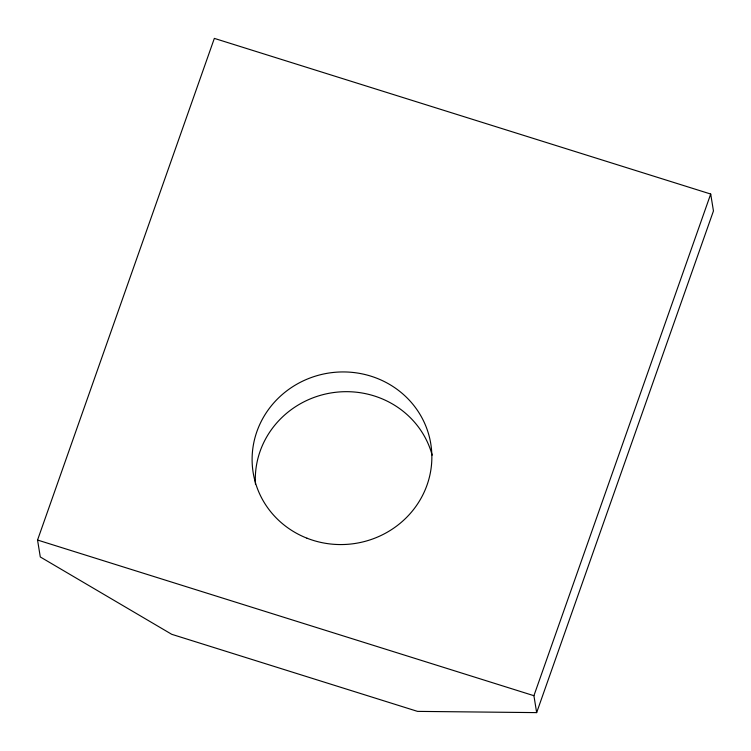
<?xml version="1.0" encoding="UTF-8"?>
<svg xmlns="http://www.w3.org/2000/svg" width="751" height="751" viewBox="0 0 751 751"><rect width="100%" height="100%" fill="white"/><g stroke="black" fill="none" stroke-linecap="round" stroke-linejoin="round"><path stroke-width="1.13" d="M37.55 540.044L214.345 38.385L710.709 194.04L713.45 210.956L536.655 712.615L417.547 711.385L171.726 634.304L40.291 556.96L37.55 540.044L533.914 695.698L536.655 712.615M533.914 695.698L710.709 194.04M255.462 484.179A89.97 86.215 -9.2 0 1 331.182 392.914A89.97 86.215 -9.2 0 1 432.163 455.144M306.981 538.195A89.97 86.215 -9.2 0 0 431.177 446.469A89.97 86.215 -9.2 0 0 287.802 390.088A89.97 86.215 -9.2 0 0 306.981 538.195"/></g></svg>
